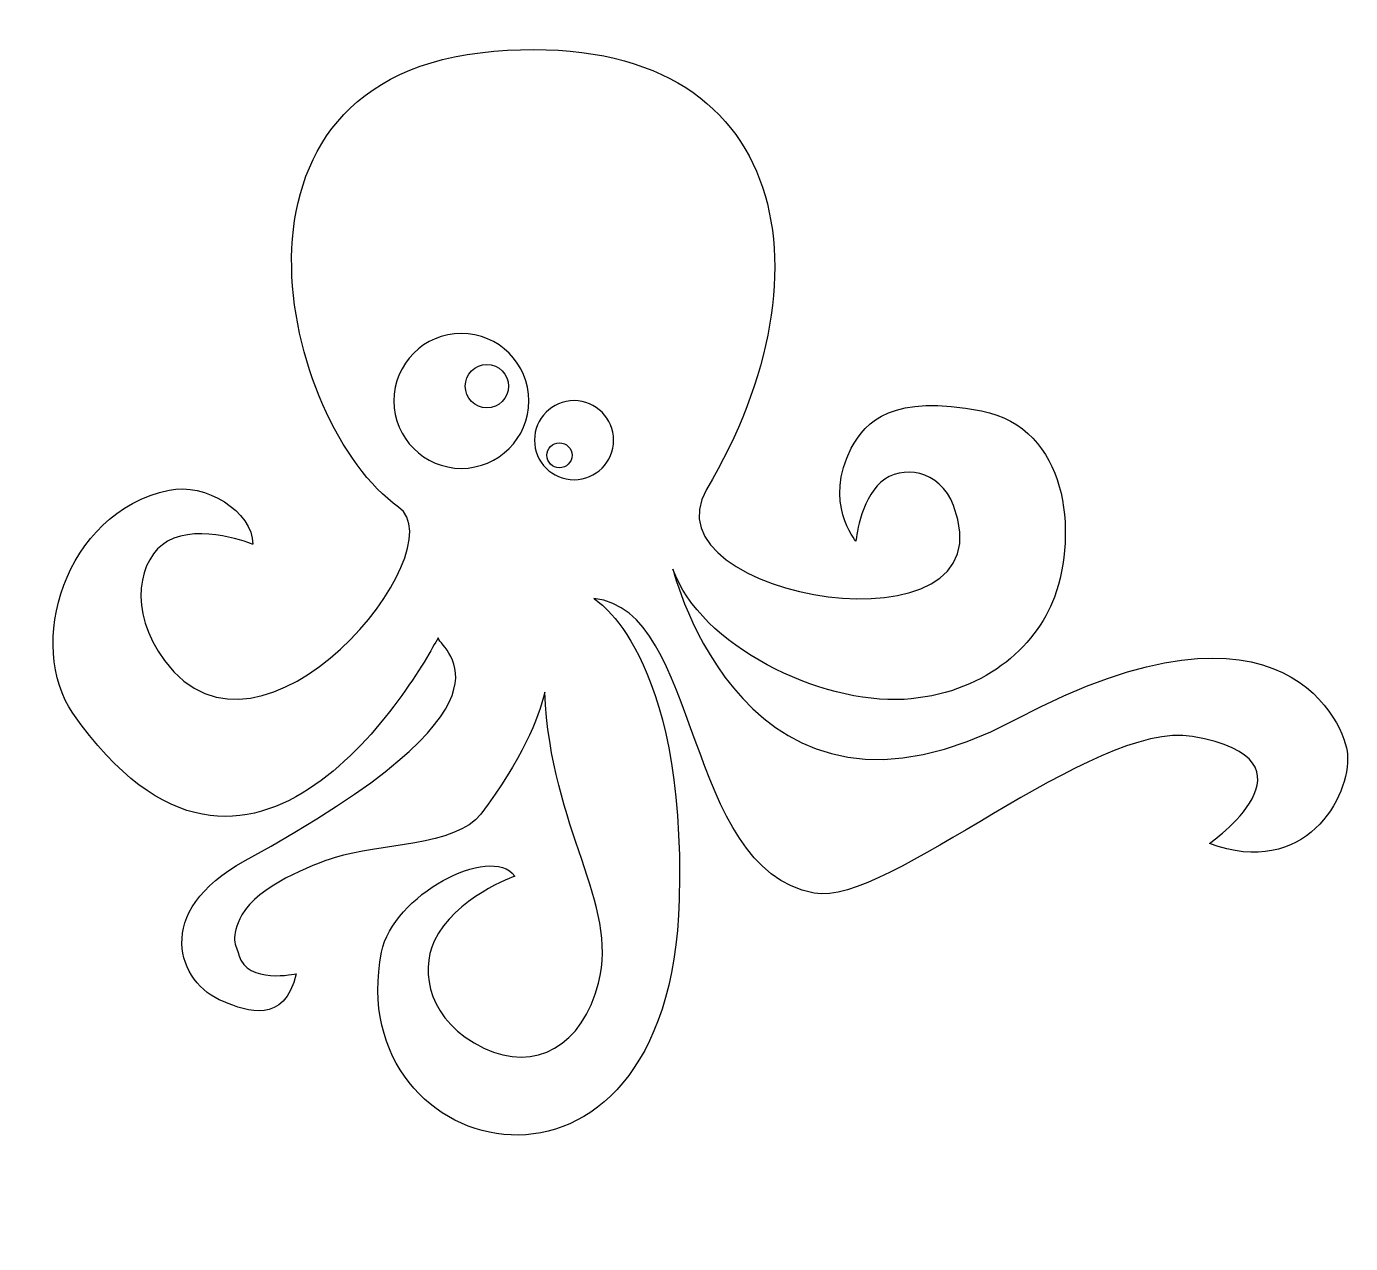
# Model space of a CAD drawing. Header units: centimetres. Extents: x -11.2 to 10.8, y -10.8 to 9.4.
import ezdxf

# ---------------------------------------------------------------- set-up
doc = ezdxf.new("R2010")
doc.units = ezdxf.units.CM
doc.header["$MEASUREMENT"] = 0
doc.layers.add('Camada 1', color=7, linetype='Continuous')

msp = doc.modelspace()

# ---------------------------------------------------------------- linework, layer by layer
at = {"layer": 'Camada 1'}
for points, knots in [([(10.73027, -2.68339), (10.69865, -2.23892), (9.7185, 0.29053), (5.22765, -2.10914), (5.22765, -2.10914), (0.7369, -4.50883), (-0.45401, 0.3848), (-0.45401, 0.3848), (-0.45401, 0.3848), (-0.00843, -0.88369), (1.98987, -1.85802), (3.37665, -1.77489), (3.37665, -1.77489), (4.66215, -1.69782), (5.5619, -0.92648), (5.8704, -0.07801), (5.8704, -0.07801), (6.25669, 0.98435), (6.10186, 2.72427), (4.66205, 3.00703), (4.66205, 3.00703), (3.19144, 3.29596), (2.74078, 2.84278), (2.50255, 2.3901), (2.50255, 2.3901), (2.03239, 1.49658), (2.5796, 0.8475), (2.5796, 0.8475), (2.5796, 0.8475), (2.5796, 0.8475), (2.64395, 1.52557), (2.99095, 1.82442), (2.99095, 1.82442), (3.33811, 2.12329), (3.9679, 2.04297), (4.1993, 1.43876), (4.1993, 1.43876), (5.18596, -1.13725), (-0.9682, -0.10363), (0.10336, 1.70435), (0.10336, 1.70435), (2.25294, 5.33203), (1.47454, 9.38327), (-3.42758, 8.97192), (-3.42758, 8.97192), (-8.32973, 8.56049), (-6.93273, 2.7757), (-5.0046, 1.41309), (-5.0046, 1.41309), (-4.00974, 0.71004), (-7.2733, -3.31486), (-8.88659, -1.13212), (-8.88659, -1.13212), (-9.50299, -0.29813), (-9.31238, 0.57722), (-8.83518, 0.84749), (-8.83518, 0.84749), (-8.29736, 1.15224), (-7.42117, 0.79616), (-7.42117, 0.79616), (-7.42117, 0.79616), (-7.42117, 1.34451), (-8.21817, 1.82444), (-8.80952, 1.69585), (-8.80952, 1.69585), (-10.56996, 1.31317), (-11.17469, -0.90071), (-10.40343, -2.00619), (-10.40343, -2.00619), (-7.45094, -6.23823), (-4.67438, -1.3586), (-4.35037, -0.75532), (-4.35037, -0.75532), (-4.25912, -0.99712), (-2.75641, -1.83212), (-7.54969, -4.44864), (-7.54969, -4.44864), (-9.10306, -5.29663), (-8.67057, -6.48321), (-7.90968, -6.78811), (-7.90968, -6.78811), (-7.51196, -6.94755), (-6.90437, -7.17266), (-6.70133, -6.32543), (-6.70133, -6.32543), (-6.70133, -6.32543), (-7.51873, -6.50506), (-7.65251, -6.01693), (-7.65251, -6.01693), (-7.69717, -5.85432), (-7.81324, -5.72785), (-7.60118, -5.34841), (-7.60118, -5.34841), (-7.33792, -4.87777), (-6.44937, -4.52063), (-6.05858, -4.39715), (-6.05858, -4.39715), (-5.33828, -4.16995), (-4.05217, -4.21723), (-3.64196, -3.67746), (-3.64196, -3.67746), (-2.95735, -2.77663), (-2.68099, -2.09292), (-2.5814, -1.65464), (-2.5814, -1.65464), (-2.47594, -3.96699), (-1.34781, -5.13764), (-1.68809, -6.47977), (-1.68809, -6.47977), (-1.94963, -7.51143), (-2.73497, -7.96736), (-3.59047, -7.55948), (-3.59047, -7.55948), (-4.50966, -7.1212), (-4.64984, -6.2985), (-4.41322, -5.78569), (-4.41322, -5.78569), (-4.08072, -5.06446), (-3.07628, -4.70585), (-3.07628, -4.70585), (-3.07628, -4.70585), (-3.48771, -4.15737), (-5.10529, -5.03512), (-5.28724, -5.96545), (-5.28724, -5.96545), (-5.98143, -9.51335), (-0.5054, -10.79888), (-0.35112, -5.09143), (-0.35112, -5.09143), (-0.24026, -0.98933), (-1.76516, -0.10372), (-1.76516, -0.10372), (-1.76516, -0.10372), (0.03448, -0.28377), (-0.29971, -4.57727), (1.88556, -4.98862), (1.88556, -4.98862), (3.10672, -5.21838), (6.5013, -2.10953), (8.15851, -2.39197), (8.15851, -2.39197), (10.42102, -2.77755), (8.44132, -4.16592), (8.44132, -4.16592), (8.44132, -4.16592), (10.03529, -4.75712), (10.78086, -3.39467), (10.73027, -2.68339)], [0, 0, 0, 0, 0.02631579, 0.02631579, 0.02631579, 0.02631579, 0.05263158, 0.05263158, 0.05263158, 0.05263158, 0.07894737, 0.07894737, 0.07894737, 0.07894737, 0.10526316, 0.10526316, 0.10526316, 0.10526316, 0.13157895, 0.13157895, 0.13157895, 0.13157895, 0.15789474, 0.15789474, 0.15789474, 0.15789474, 0.18421053, 0.18421053, 0.18421053, 0.18421053, 0.21052632, 0.21052632, 0.21052632, 0.21052632, 0.23684211, 0.23684211, 0.23684211, 0.23684211, 0.26315789, 0.26315789, 0.26315789, 0.26315789, 0.28947368, 0.28947368, 0.28947368, 0.28947368, 0.31578947, 0.31578947, 0.31578947, 0.31578947, 0.34210526, 0.34210526, 0.34210526, 0.34210526, 0.36842105, 0.36842105, 0.36842105, 0.36842105, 0.39473684, 0.39473684, 0.39473684, 0.39473684, 0.42105263, 0.42105263, 0.42105263, 0.42105263, 0.44736842, 0.44736842, 0.44736842, 0.44736842, 0.47368421, 0.47368421, 0.47368421, 0.47368421, 0.5, 0.5, 0.5, 0.5, 0.52631579, 0.52631579, 0.52631579, 0.52631579, 0.55263158, 0.55263158, 0.55263158, 0.55263158, 0.57894737, 0.57894737, 0.57894737, 0.57894737, 0.60526316, 0.60526316, 0.60526316, 0.60526316, 0.63157895, 0.63157895, 0.63157895, 0.63157895, 0.65789474, 0.65789474, 0.65789474, 0.65789474, 0.68421053, 0.68421053, 0.68421053, 0.68421053, 0.71052632, 0.71052632, 0.71052632, 0.71052632, 0.73684211, 0.73684211, 0.73684211, 0.73684211, 0.76315789, 0.76315789, 0.76315789, 0.76315789, 0.78947368, 0.78947368, 0.78947368, 0.78947368, 0.81578947, 0.81578947, 0.81578947, 0.81578947, 0.84210526, 0.84210526, 0.84210526, 0.84210526, 0.86842105, 0.86842105, 0.86842105, 0.86842105, 0.89473684, 0.89473684, 0.89473684, 0.89473684, 0.92105263, 0.92105263, 0.92105263, 0.92105263, 0.94736842, 0.94736842, 0.94736842, 0.94736842, 1, 1, 1, 1]), ([(-3.96326, 2.05575), (-4.58104, 2.05575), (-5.08165, 2.55653), (-5.08165, 3.17414), (-5.08165, 3.17414), (-5.08165, 3.79175), (-4.58103, 4.29253), (-3.96326, 4.29253), (-3.96326, 4.29253), (-3.34564, 4.29253), (-2.84495, 3.79175), (-2.84495, 3.17414), (-2.84495, 3.17414), (-2.84495, 2.55653), (-3.34567, 2.05575), (-3.96326, 2.05575)], [0, 0, 0, 0, 0.2, 0.2, 0.2, 0.2, 0.4, 0.4, 0.4, 0.4, 0.6, 0.6, 0.6, 0.6, 1, 1, 1, 1]), ([(-3.53913, 3.77826), (-3.73789, 3.77826), (-3.89907, 3.61708), (-3.89907, 3.41832), (-3.89907, 3.41832), (-3.89907, 3.21951), (-3.73789, 3.05841), (-3.53913, 3.05841), (-3.53913, 3.05841), (-3.34037, 3.05841), (-3.17914, 3.21951), (-3.17914, 3.41832), (-3.17914, 3.41832), (-3.17914, 3.61711), (-3.34038, 3.77826), (-3.53913, 3.77826)], [0, 0, 0, 0, 0.2, 0.2, 0.2, 0.2, 0.4, 0.4, 0.4, 0.4, 0.6, 0.6, 0.6, 0.6, 1, 1, 1, 1]), ([(-2.09477, 1.86694), (-2.4568, 1.86694), (-2.75033, 2.16047), (-2.75033, 2.5225), (-2.75033, 2.5225), (-2.75033, 2.88466), (-2.4568, 3.17814), (-2.09477, 3.17814), (-2.09477, 3.17814), (-1.73274, 3.17814), (-1.43921, 2.88469), (-1.43921, 2.5225), (-1.43921, 2.5225), (-1.43921, 2.16047), (-1.73274, 1.86694), (-2.09477, 1.86694)], [0, 0, 0, 0, 0.2, 0.2, 0.2, 0.2, 0.4, 0.4, 0.4, 0.4, 0.6, 0.6, 0.6, 0.6, 1, 1, 1, 1]), ([(-2.33665, 2.47995), (-2.45153, 2.47995), (-2.54467, 2.38682), (-2.54467, 2.27204), (-2.54467, 2.27204), (-2.54467, 2.15716), (-2.45154, 2.06402), (-2.33665, 2.06402), (-2.33665, 2.06402), (-2.22185, 2.06402), (-2.12874, 2.15715), (-2.12874, 2.27204), (-2.12874, 2.27204), (-2.12874, 2.38682), (-2.22185, 2.47995), (-2.33665, 2.47995)], [0, 0, 0, 0, 0.2, 0.2, 0.2, 0.2, 0.4, 0.4, 0.4, 0.4, 0.6, 0.6, 0.6, 0.6, 1, 1, 1, 1])]:
    msp.add_open_spline(points, degree=3, knots=knots, dxfattribs=at)

doc.saveas('drawing.dxf')
